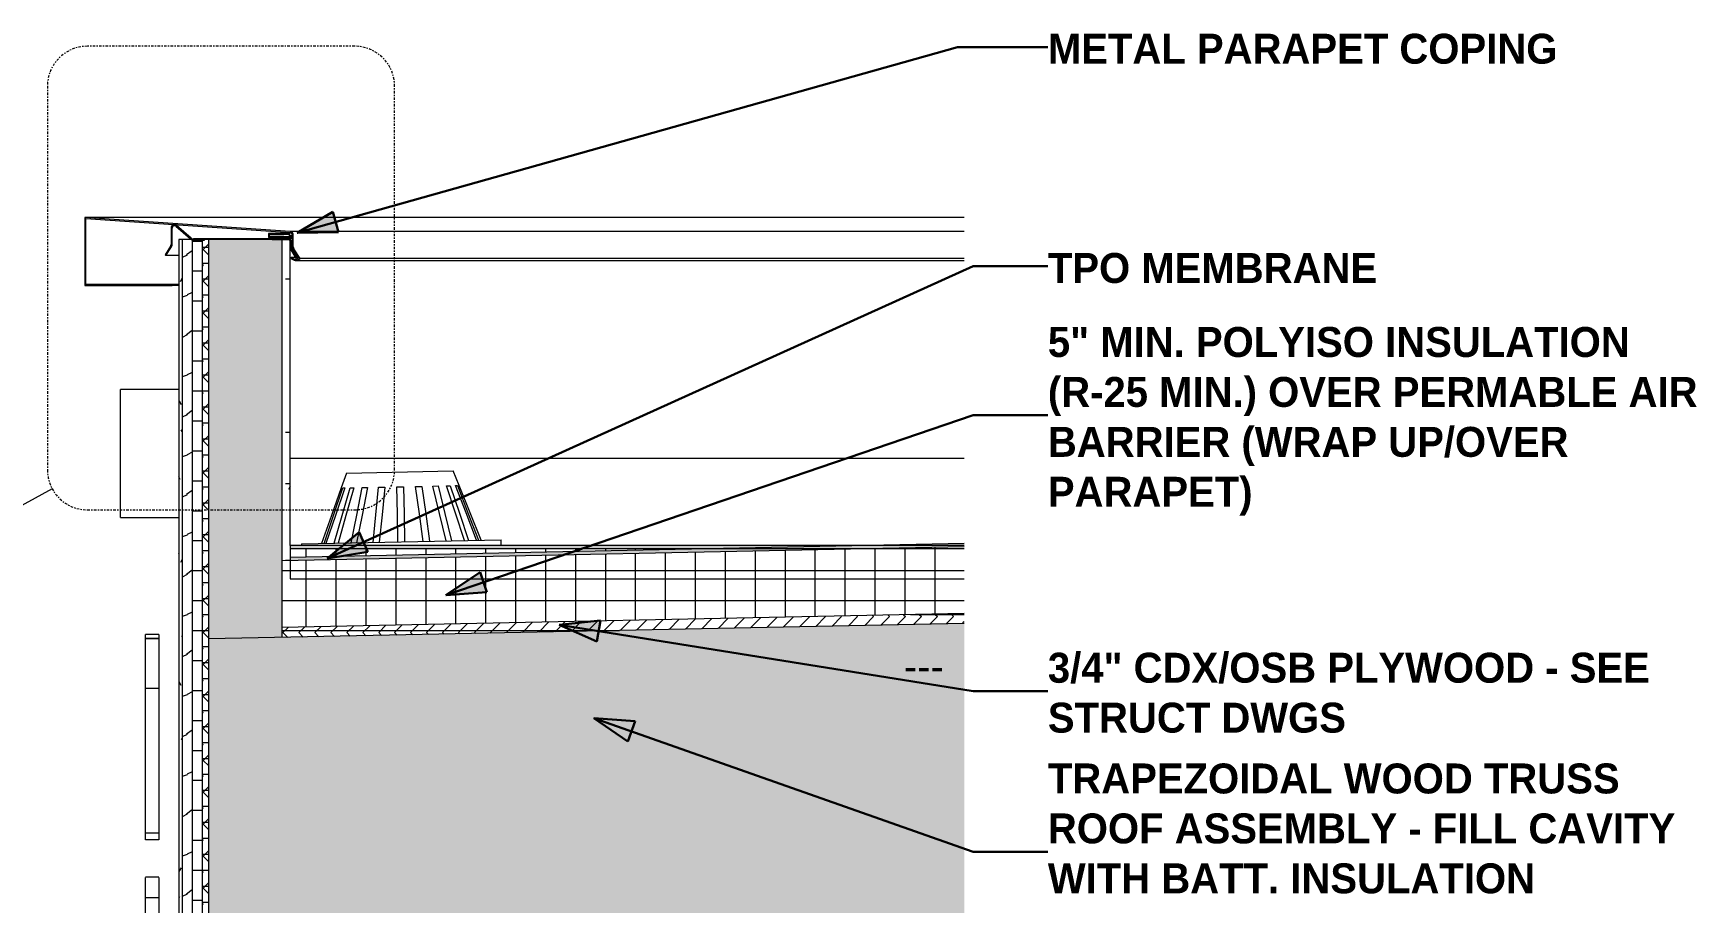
# Model space of a CAD drawing. Header units: inches. Extents: x -3960 to -3352, y -190 to 443.
# Drawn here: x -3871.2 to -3746.2, y 378.2 to 443.5 of the extents above; entities that cross this region are included whole.
import ezdxf

# ---------------------------------------------------------------- set-up
doc = ezdxf.new("R2010")
doc.units = ezdxf.units.IN
doc.header["$MEASUREMENT"] = 0
doc.linetypes.add('Dash Dot 3_16_', pattern=[0.3125, 0.1875, -0.0625, 0, -0.0625])
for name, color, linetype, lineweight in [('A-ANNO-SYMB', 150, 'Continuous', 9), ('A-ANNO-SYMB-1', 150, 'Dash Dot 3_16_', 9), ('A-GENM-1', 55, 'Continuous', 9), ('A-ROOF-1', 252, 'Continuous', 18), ('A-ROOF-3', 55, 'Continuous', 9), ('A-ROOF-4', 132, 'Continuous', 9), ('A-ROOF-PATT-1', 45, 'Continuous', 9), ('A-WALL-1', 55, 'Continuous', 9), ('A-WALL-5', 10, 'Continuous', 9), ('A-WALL-6', 113, 'Continuous', 9), ('A-WALL-PATT-2', 45, 'Continuous', 9), ('G-ANNO-TEXT', 231, 'Continuous', 30), ('G-ANNO-TEXT-1', 231, 'Continuous', 9), ('M-EQPM-1', 55, 'Continuous', 9)]:
    doc.layers.add(name, color=color, linetype=linetype, lineweight=lineweight)
doc.styles.add('Century Gothic', font='ufonts.com_century-gothic.ttf', dxfattribs={"height": 2.25})
doc.styles.add('Century Gothic_B', font='GOTHICB.TTF', dxfattribs={"height": 2.25})
pattern_1 = [(0, (-3769.654, 146.633), (0, 2.25), []), (90, (-3769.654, 146.633), (-2.25, 1e-16), [])]
pattern_2 = [(0, (-3769.654, 146.633), (0, 1.2), []), (315, (-3769.654, 146.633), (1.199253, 0), [1.696, -1.696]), (45, (-3769.654, 146.633), (1.199253, 0), [1.696, -1.696])]
pattern_3 = [(161.57, (-3769.534, 146.753), (-0.9603837, -0.00039918), [0, -6.83, 0.758, 0]), (18.43, (-3769.774, 146.753), (-0.9603837, 0.00039918), [0, -6.83, 0.758, 0]), (108.43, (-3769.534, 146.753), (0.47951018, -2.4005264), [2.276, -5.312]), (71.57, (-3769.774, 146.753), (0.47951018, 2.4005264), [2.276, -5.312])]

# ---------------------------------------------------------------- blocks, each defined once
blk = doc.blocks.new('Basic Wall _ EXT - FIBER CEMENT - SMALL - ___-2145929-WALL SECTION - RAMP - NORTH WALL')
at = {"layer": 'A-WALL-1'}
for p, q in [((-3801.21, 429.66), (-3867.29, 429.66)), ((-3860.41, 429.11), (-3860.56, 429.11)), ((-3859.34, 428.04), (-3859.28, 428)), ((-3853.2, 428.04), (-3858.3, 428.04)), ((-3851.97, 428.37), (-3853.4, 428.37)), ((-3852.33, 428.23), (-3851.71, 428.23)), ((-3851.71, 428.16), (-3852.33, 428.16)), ((-3851.71, 428.08), (-3852.02, 428.08)), ((-3851.71, 428.24), (-3851.93, 428.24)), ((-3851.75, 428.47), (-3851.92, 428.47)), ((-3801.21, 428.6), (-3851.85, 428.6)), ((-3851.71, 428.27), (-3851.85, 428.27)), ((-3860.22, 426.79), (-3861.19, 426.79)), ((-3851.45, 426.64), (-3851.78, 426.64)), ((-3851.44, 426.42), (-3801.21, 426.42)), ((-3851.23, 426.59), (-3851.42, 426.59)), ((-3851.25, 426.63), (-3851.35, 426.63)), ((-3801.21, 426.57), (-3851.11, 426.57)), ((-3860.22, 424.62), (-3860.73, 424.62)), ((-3860.22, 424.54), (-3860.73, 424.54))]:
    blk.add_line(p, q, dxfattribs=at)
at = {"layer": 'A-WALL-1', "flags": 128}
for points in [[(-3860.67, 429.09), (-3860.69, 429.07), (-3860.74, 429.03), (-3860.77, 428.98), (-3860.8, 428.92), (-3860.81, 428.86)], [(-3860.39, 429.05), (-3860.45, 429.09), (-3860.51, 429.11), (-3860.57, 429.11), (-3860.63, 429.1), (-3860.65, 429.09)], [(-3860.78, 427.45), (-3860.75, 427.51), (-3860.73, 427.57), (-3860.73, 427.63)], [(-3851.77, 427.83), (-3851.78, 427.89), (-3851.81, 427.95), (-3851.85, 428.01), (-3851.9, 428.05), (-3851.96, 428.07), (-3852.02, 428.08)], [(-3851.63, 428.35), (-3851.63, 428.41), (-3851.66, 428.47), (-3851.69, 428.52), (-3851.73, 428.56), (-3851.79, 428.59), (-3851.85, 428.6)], [(-3851.71, 427.44), (-3851.7, 427.38), (-3851.68, 427.32), (-3851.65, 427.26)], [(-3851.85, 427.33), (-3851.83, 427.28), (-3851.8, 427.22)], [(-3851.55, 426.44), (-3851.49, 426.42), (-3851.42, 426.42), (-3851.36, 426.43), (-3851.3, 426.45)]]:
    blk.add_lwpolyline(points, dxfattribs=at)
blk = doc.blocks.new('Basic Wall _ EXT - FIBER CEMENT - SMALL - ___-2145935-WALL SECTION - RAMP - NORTH WALL')
at = {"layer": 'A-WALL-5'}
h = blk.add_hatch(color=256, dxfattribs=at)
h.paths.add_polyline_path([(-3867.21, 424.54), (-3860.73, 424.54), (-3860.73, 424.62), (-3867.21, 424.62), (-3867.21, 429.58), (-3851.85, 428.52), (-3851.75, 428.47), (-3851.71, 428.35), (-3851.7, 427.39), (-3851.69, 427.35), (-3851.64, 427.24), (-3851.23, 426.59), (-3851.37, 426.51), (-3851.44, 426.5), (-3851.52, 426.51), (-3851.78, 426.64), (-3851.82, 426.57), (-3851.51, 426.43), (-3851.42, 426.42), (-3851.3, 426.45), (-3851.11, 426.57), (-3851.62, 427.37), (-3851.63, 427.44), (-3851.63, 428.37), (-3851.69, 428.52), (-3851.85, 428.6), (-3867.29, 429.66), (-3867.29, 424.54)], flags=0)
h.paths.add_polyline_path([(-3851.42, 426.59), (-3851.35, 426.63), (-3851.76, 427.33), (-3851.77, 427.39), (-3851.78, 427.85), (-3851.85, 428.01), (-3852.02, 428.08), (-3853.2, 428.07), (-3853.2, 428), (-3851.85, 428), (-3851.84, 427.3), (-3851.78, 427.19), (-3851.42, 426.6)], flags=0)
h.paths.add_polyline_path([(-3861.19, 426.79), (-3860.75, 427.52), (-3860.74, 427.57), (-3860.73, 427.63), (-3860.72, 428.87), (-3860.63, 429.02), (-3860.43, 428.98), (-3859.29, 428.01), (-3859.27, 428), (-3858.3, 428), (-3858.3, 428.04), (-3859.18, 428.05), (-3859.24, 428.07), (-3859.29, 428.1), (-3860.39, 429.05), (-3860.54, 429.11), (-3860.66, 429.09), (-3860.77, 429), (-3860.81, 428.86), (-3860.82, 427.56), (-3860.87, 427.45), (-3861.25, 426.84)], flags=0)
h.paths.add_polyline_path([(-3853.4, 428.16), (-3852.33, 428.16), (-3852.33, 428.23), (-3853.4, 428.23), (-3853.4, 428.37), (-3851.97, 428.39), (-3851.93, 428.24), (-3851.85, 428.27), (-3851.92, 428.47), (-3853.48, 428.44), (-3853.48, 428.16)], flags=0)
at = {"layer": 'A-WALL-1'}
for p, q in [((-3853.2, 428), (-3852.47, 428)), ((-3852.47, 428), (-3852.02, 428)), ((-3851.85, 427.83), (-3851.85, 427.39))]:
    blk.add_line(p, q, dxfattribs=at)
at = {"layer": 'A-WALL-6'}
for p, q in [((-3851.85, 428.6), (-3867.29, 429.66)), ((-3867.29, 429.66), (-3867.29, 424.54)), ((-3867.21, 424.62), (-3867.21, 429.58)), ((-3867.21, 429.58), (-3851.85, 428.52)), ((-3860.81, 428.86), (-3860.81, 427.63)), ((-3860.73, 427.63), (-3860.73, 428.86)), ((-3860.44, 428.99), (-3859.34, 428.04)), ((-3859.29, 428.1), (-3860.39, 429.05)), ((-3860.84, 427.5), (-3861.25, 426.84)), ((-3861.19, 426.79), (-3860.78, 427.45)), ((-3858.3, 428.04), (-3859.13, 428.04)), ((-3859.13, 427.96), (-3858.3, 427.96)), ((-3858.3, 427.96), (-3858.3, 428.04)), ((-3851.92, 428.47), (-3853.48, 428.44)), ((-3853.48, 428.44), (-3853.48, 428.16)), ((-3853.48, 428.16), (-3852.33, 428.16)), ((-3853.4, 428.37), (-3851.97, 428.39)), ((-3853.4, 428.23), (-3853.4, 428.37)), ((-3852.33, 428.23), (-3853.4, 428.23)), ((-3852.02, 428.08), (-3853.2, 428.08)), ((-3853.2, 428.08), (-3853.2, 428)), ((-3852.33, 428.16), (-3852.33, 428.23)), ((-3851.97, 428.39), (-3851.93, 428.24)), ((-3851.93, 428.24), (-3851.85, 428.27)), ((-3851.85, 428.27), (-3851.92, 428.47)), ((-3851.77, 427.39), (-3851.77, 427.83)), ((-3851.71, 428.35), (-3851.71, 427.44)), ((-3851.63, 427.44), (-3851.63, 428.35)), ((-3861.25, 426.84), (-3861.19, 426.79)), ((-3851.78, 426.64), (-3851.82, 426.57)), ((-3851.82, 426.57), (-3851.55, 426.44)), ((-3851.8, 427.22), (-3851.42, 426.59)), ((-3851.51, 426.51), (-3851.78, 426.64)), ((-3851.35, 426.63), (-3851.74, 427.26)), ((-3851.65, 427.26), (-3851.22, 426.6)), ((-3851.11, 426.57), (-3851.59, 427.3)), ((-3851.42, 426.59), (-3851.35, 426.63)), ((-3851.22, 426.6), (-3851.35, 426.52)), ((-3851.3, 426.45), (-3851.11, 426.57)), ((-3867.29, 424.54), (-3860.73, 424.54)), ((-3860.73, 424.62), (-3867.21, 424.62)), ((-3860.73, 424.54), (-3860.73, 424.62))]:
    blk.add_line(p, q, dxfattribs=at)
for centre, radius, start, end in [((-3860.56, 428.86), 0.25, 49.2771, 180), ((-3860.56, 428.86), 0.171, 49.2771, 180), ((-3861.06, 427.63), 0.25, 328.2381, 0), ((-3861.06, 427.63), 0.329, 328.2381, 0), ((-3859.13, 428.29), 0.329, 229.2771, 270), ((-3859.13, 428.29), 0.25, 229.2771, 270), ((-3852.02, 427.83), 0.25, 0, 90), ((-3852.02, 427.83), 0.171, 0, 90), ((-3851.88, 428.35), 0.25, 0, 83.0705), ((-3851.88, 428.35), 0.171, 0, 82.4457), ((-3851.38, 427.44), 0.329, 180, 212.826), ((-3851.38, 427.44), 0.25, 180, 212.826), ((-3851.52, 427.39), 0.329, 180, 211.4324), ((-3851.52, 427.39), 0.25, 180, 211.4324), ((-3851.44, 426.67), 0.25, 244.1745, 302.0105), ((-3851.44, 426.67), 0.171, 244.1745, 302.0105)]:
    blk.add_arc(centre, radius, start, end, dxfattribs=at)
blk = doc.blocks.new('Family1 - SCUPPER - east_west-2920097-WALL SECTION - RAMP - NORTH WALL')
at = {"layer": 'A-GENM-1'}
for p, q in [((-3864.6, 407.12), (-3864.6, 416.73)), ((-3860.22, 416.73), (-3864.6, 416.73)), ((-3864.6, 407.12), (-3860.22, 407.12))]:
    blk.add_line(p, q, dxfattribs=at)
blk = doc.blocks.new('22142613 - Roof Drains - Type A - 15_ Strainer - 8_ Drain-2082947-WALL SECTION - RAMP - NORTH WALL')
at = {"layer": 'M-EQPM-1'}
for p, q in [((-3847.62, 410.46), (-3848.02, 409.34)), ((-3847.62, 410.46), (-3839.62, 410.63)), ((-3839.17, 409.52), (-3839.62, 410.63)), ((-3848.02, 409.34), (-3848.02, 409.34)), ((-3847.9, 409.34), (-3847.75, 409.34)), ((-3847.36, 409.35), (-3847.08, 409.36)), ((-3846.44, 409.37), (-3846.04, 409.38)), ((-3845.23, 409.4), (-3844.75, 409.41)), ((-3845.23, 409.4), (-3845.23, 409.4)), ((-3843.84, 409.42), (-3843.34, 409.43)), ((-3842.43, 409.45), (-3841.96, 409.46)), ((-3841.15, 409.48), (-3840.74, 409.49)), ((-3840.11, 409.5), (-3839.83, 409.51)), ((-3839.43, 409.52), (-3839.29, 409.52)), ((-3839.17, 409.52), (-3839.17, 409.52)), ((-3851.01, 405.14), (-3836.01, 405.45)), ((-3851.01, 405.14), (-3851, 405.02)), ((-3836, 405.02), (-3836.01, 405.45))]:
    blk.add_line(p, q, dxfattribs=at)
at = {"layer": 'M-EQPM-1', "flags": 128}
for points in [[(-3848.02, 409.34), (-3848.76, 407.26), (-3849.51, 405.17)], [(-3849.31, 405.18), (-3848.61, 407.26), (-3847.9, 409.34)], [(-3847.75, 409.34), (-3848.46, 407.26), (-3849.17, 405.18)], [(-3848.55, 405.19), (-3847.96, 407.27), (-3847.36, 409.35)], [(-3847.08, 409.36), (-3847.67, 407.28), (-3848.26, 405.2)], [(-3847.28, 405.22), (-3846.86, 407.3), (-3846.44, 409.37)], [(-3846.04, 409.38), (-3846.46, 407.3), (-3846.88, 405.23)], [(-3845.63, 405.25), (-3845.43, 407.33), (-3845.23, 409.4)], [(-3844.75, 409.41), (-3844.95, 407.33), (-3845.16, 405.26)], [(-3843.76, 405.29), (-3843.8, 407.36), (-3843.84, 409.42)], [(-3843.34, 409.43), (-3843.3, 407.37), (-3843.26, 405.3)], [(-3841.86, 405.33), (-3842.15, 407.39), (-3842.43, 409.45)], [(-3841.96, 409.46), (-3841.67, 407.4), (-3841.39, 405.34)], [(-3840.13, 405.37), (-3840.64, 407.42), (-3841.15, 409.48)], [(-3840.74, 409.49), (-3840.24, 407.43), (-3839.73, 405.38)], [(-3838.75, 405.4), (-3839.43, 407.45), (-3840.11, 409.5)], [(-3839.83, 409.51), (-3839.14, 407.45), (-3838.46, 405.4)], [(-3837.85, 405.41), (-3838.64, 407.46), (-3839.43, 409.52)], [(-3839.29, 409.52), (-3838.5, 407.47), (-3837.7, 405.42)], [(-3837.51, 405.42), (-3838.34, 407.47), (-3839.17, 409.52)]]:
    blk.add_lwpolyline(points, dxfattribs=at)
blk = doc.blocks.new('Logo Signage - Logo Signage-2965665-WALL SECTION - RAMP - NORTH WALL')
at = {"layer": 'A-WALL-1'}
for p, q in [((-3861.72, 398.34), (-3862.72, 398.34)), ((-3861.72, 398.04), (-3862.72, 398.04)), ((-3861.72, 398.04), (-3862.72, 398.04)), ((-3862.72, 394.3), (-3862.72, 398.03)), ((-3862.72, 398.03), (-3861.72, 398.03)), ((-3861.72, 398.03), (-3861.72, 394.3)), ((-3862.72, 384.49), (-3862.72, 394.3)), ((-3862.72, 394.3), (-3861.72, 394.3)), ((-3861.72, 394.3), (-3861.72, 384.49)), ((-3862.72, 383.43), (-3862.72, 384.49)), ((-3861.72, 384.49), (-3861.72, 383.43)), ((-3862.72, 382.91), (-3862.72, 383.43)), ((-3862.72, 383.43), (-3861.72, 383.43)), ((-3861.72, 382.91), (-3862.72, 382.91)), ((-3861.72, 383.43), (-3861.72, 382.91)), ((-3861.72, 380.1), (-3862.72, 380.1)), ((-3861.72, 378.55), (-3862.72, 378.55)), ((-3862.72, 373.38), (-3861.72, 373.38)), ((-3862.72, 370.86), (-3861.72, 370.86))]:
    blk.add_line(p, q, dxfattribs=at)
for points in [[(-3862.72, 398.03), (-3862.72, 398.24), (-3862.72, 398.34), (-3862.72, 398.34)], [(-3862.72, 398.04), (-3862.72, 398.04), (-3862.72, 398.03), (-3862.72, 398.03)], [(-3862.72, 398.04), (-3862.72, 398.04), (-3862.72, 398.03), (-3862.72, 398.03)], [(-3861.72, 398.34), (-3861.72, 398.34), (-3861.72, 398.24), (-3861.72, 398.03)], [(-3861.72, 398.03), (-3861.72, 398.03), (-3861.72, 398.04), (-3861.72, 398.04)], [(-3861.72, 398.03), (-3861.72, 398.03), (-3861.72, 398.04), (-3861.72, 398.04)], [(-3862.72, 378.56), (-3862.72, 379.46), (-3862.72, 380.22), (-3862.72, 380.08)], [(-3861.72, 380.08), (-3861.72, 380.22), (-3861.72, 379.46), (-3861.72, 378.56)], [(-3862.72, 373.38), (-3862.72, 373.38), (-3862.72, 374.69), (-3862.72, 378.55)], [(-3861.72, 378.55), (-3861.72, 374.69), (-3861.72, 373.38), (-3861.72, 373.38)], [(-3862.72, 370.86), (-3862.72, 370.86), (-3862.72, 371.51), (-3862.72, 373.34)], [(-3861.72, 373.34), (-3861.72, 371.51), (-3861.72, 370.86), (-3861.72, 370.86)]]:
    blk.add_open_spline(points, degree=3, dxfattribs=at)
blk = doc.blocks.new('Section - Callout Head-565430-WALL SECTION - RAMP - NORTH WALL')
at = {"layer": 'A-ANNO-SYMB'}
for start, end in [(0, 180), (180, 0)]:
    blk.add_arc((-3894.72, 395.67), 6, start, end, dxfattribs=at)
at = {"layer": 'A-ANNO-SYMB', "insert": (-3805.75, 397.08), "char_height": 2.25, "width": 3.8632, "attachment_point": 1, "style": 'Century Gothic'}
blk.add_mtext('---', dxfattribs=at)

msp = doc.modelspace()

# ---------------------------------------------------------------- hatches: boundary and pattern name
at = {"layer": 'A-ROOF-1'}
for points in [[(-3851.84874, 403.87597), (-3801.2071, 404.91811), (-3801.2071, 405.16816), (-3851.84874, 404.12603)], [(-3843.13085, 404.76554), (-3820.77232, 404.76554), (-3808.62097, 405.0156), (-3851.84874, 405.0156), (-3851.84874, 404.76554), (-3845.22704, 404.76554)]]:
    msp.add_hatch(color=256, dxfattribs=at).paths.add_polyline_path(points, flags=0)
at = {"layer": 'A-ROOF-PATT-1'}
h = msp.add_hatch(dxfattribs=at)
h.set_pattern_fill('FP_7', color=256, style=0, pattern_type=2)
h.set_pattern_definition(pattern_1)
h.paths.add_polyline_path([(-3852.47374, 398.86205), (-3801.2071, 399.91705), (-3801.2071, 404.91811), (-3852.47374, 403.86311), (-3852.47374, 401.18223)], flags=0)
h = msp.add_hatch(dxfattribs=at)
h.set_pattern_fill('FP_7', color=256, style=0, pattern_type=2)
h.set_pattern_definition(pattern_1)
h.paths.add_polyline_path([(-3851.84874, 404.12603), (-3820.77232, 404.76554), (-3851.84874, 404.76554)], flags=0)
h = msp.add_hatch(dxfattribs=at)
h.set_pattern_fill('FP_5', color=256, style=0, pattern_type=2)
h.set_pattern_definition(pattern_3)
h.paths.add_polyline_path([(-3857.97374, 373.99998), (-3801.2071, 373.99998), (-3801.2071, 399.16689), (-3857.97374, 397.99871), (-3857.97374, 376.36262)], flags=0)
h = msp.add_hatch(dxfattribs=at)
h.set_pattern_fill('FP_4', color=256, style=0, pattern_type=2)
h.set_pattern_definition(pattern_2)
h.paths.add_polyline_path([(-3852.47374, 398.11189), (-3801.2071, 399.16689), (-3801.2071, 399.91705), (-3852.47374, 398.86205)], flags=0)
at = {"layer": 'A-WALL-PATT-2'}
h = msp.add_hatch(dxfattribs=at)
h.set_pattern_fill('FP_3', color=256, style=0, pattern_type=2)
h.set_pattern_definition([(0, (-3769.654, 146.633), (3.84, 0.96), [0.317, -2.563, 0.317, -2.563, -15.36]), (0, (-3769.654, 146.633), (3.84, 0.96), [-5.76, 0.317, -5.443, 0.317, -2.563, -6.72]), (0, (-3769.654, 146.633), (3.84, 0.96), [-14.4, 0.317, -1.603, 0.317, -4.483]), (120, (-3768.214, 147.113), (-2.7513844, 2.8455376), [0.317, -2.563, 0.317, -2.563, -15.36]), (120, (-3768.214, 147.113), (-2.7513844, 2.8455376), [-5.76, 0.317, -5.443, 0.317, -2.563, -6.72]), (120, (-3768.214, 147.113), (-2.7513844, 2.8455376), [-14.4, 0.317, -1.603, 0.317, -4.483]), (240, (-3767.734, 149.033), (-1.0886156, -3.8055376), [0.317, -2.563, 0.317, -2.563, -15.36]), (240, (-3767.734, 149.033), (-1.0886156, -3.8055376), [-5.76, 0.317, -5.443, 0.317, -2.563, -6.72]), (240, (-3767.734, 149.033), (-1.0886156, -3.8055376), [-14.4, 0.317, -1.603, 0.317, -4.483])])
h.paths.add_polyline_path([(-3860.22374, 349.5), (-3859.97374, 349.5), (-3859.97374, 428), (-3860.22374, 428), (-3860.22374, 351.54301)], flags=0)
h = msp.add_hatch(dxfattribs=at)
h.set_pattern_fill('FP_6', color=256, style=0, pattern_type=2)
h.set_pattern_definition([(216.87, (-3767.254, 152.633), (17.9999786, 12.000032), [3, -27]), (206.565, (-3763.654, 150.833), (-6.00027, -5.999812), [6.708, -6.708]), (198.435, (-3763.654, 147.833), (-12.000522, -5.9998), [3.795, -15.179])])
h.paths.add_polyline_path([(-3859.97374, 349.5), (-3859.22374, 349.5), (-3859.22374, 428), (-3859.97374, 428), (-3859.97374, 350.25403)], flags=0)
h = msp.add_hatch(dxfattribs=at)
h.set_pattern_fill('FP_7', color=256, style=0, pattern_type=2)
h.set_pattern_definition(pattern_1)
h.paths.add_polyline_path([(-3859.22374, 349.5), (-3858.47374, 349.5), (-3858.47374, 428), (-3859.22374, 428), (-3859.22374, 351.4375)], flags=0)
h = msp.add_hatch(dxfattribs=at)
h.set_pattern_fill('FP_4', color=256, style=0, pattern_type=2)
h.set_pattern_definition(pattern_2)
h.paths.add_polyline_path([(-3858.47374, 349.5), (-3857.97374, 349.5), (-3857.97374, 428), (-3858.47374, 428), (-3858.47374, 351.4375)], flags=0)
h = msp.add_hatch(dxfattribs=at)
h.set_pattern_fill('FP_5', color=256, style=0, pattern_type=2)
h.set_pattern_definition(pattern_3)
h.paths.add_polyline_path([(-3855.70798, 349.5), (-3852.47374, 349.5), (-3852.47374, 373.99998), (-3857.97374, 373.99998), (-3857.97374, 349.5)], flags=0)
h.paths.add_polyline_path([(-3857.97374, 397.99871), (-3852.47374, 398.11189), (-3852.47374, 428), (-3857.97374, 428), (-3857.97374, 398.11189)], flags=0)
h = msp.add_hatch(dxfattribs=at)
h.set_pattern_fill('FP_1', color=256, style=0, pattern_type=2)
h.set_pattern_definition([(0, (-3769.654, 146.633), (7.68, 1.92), [0.317, -5.443, 0.317, -5.443, -30.72]), (0, (-3769.654, 146.633), (7.68, 1.92), [-11.52, 0.317, -11.203, 0.317, -5.443, -13.44]), (0, (-3769.654, 146.633), (7.68, 1.92), [-28.8, 0.317, -3.523, 0.317, -9.283]), (120, (-3766.774, 147.593), (-5.502769, 5.691075), [0.317, -5.443, 0.317, -5.443, -30.72]), (120, (-3766.774, 147.593), (-5.502769, 5.691075), [-11.52, 0.317, -11.203, 0.317, -5.443, -13.44]), (120, (-3766.774, 147.593), (-5.502769, 5.691075), [-28.8, 0.317, -3.523, 0.317, -9.283]), (240, (-3765.814, 151.433), (-2.177231, -7.611075), [0.317, -5.443, 0.317, -5.443, -30.72]), (240, (-3765.814, 151.433), (-2.177231, -7.611075), [-11.52, 0.317, -11.203, 0.317, -5.443, -13.44]), (240, (-3765.814, 151.433), (-2.177231, -7.611075), [-28.8, 0.317, -3.523, 0.317, -9.283])])
h.paths.add_polyline_path([(-3852.47374, 349.5), (-3851.84874, 349.5), (-3851.84874, 373.49998), (-3852.47374, 373.49914), (-3852.47374, 351.54301)], flags=0)
h.paths.add_polyline_path([(-3852.47374, 403.86311), (-3851.84874, 403.87597), (-3851.84874, 428), (-3852.47374, 428), (-3852.47374, 403.87154)], flags=0)
at = {"layer": 'G-ANNO-TEXT'}
for points in [[(-3851.33464, 428.50421), (-3848.22905, 428.54219), (-3848.66411, 430.0899)], [(-3849.08077, 404.04396), (-3846.01596, 404.54705), (-3846.67811, 406.01205)], [(-3840.16986, 401.29988), (-3837.07089, 401.50626), (-3837.58927, 403.02809)], [(-3831.64227, 399.06832), (-3828.80706, 397.80034), (-3828.55291, 399.38782)], [(-3829.04656, 392.05441), (-3826.48365, 390.30008), (-3825.94985, 391.81657)]]:
    msp.add_hatch(color=256, dxfattribs=at).paths.add_polyline_path(points, flags=0)

# ---------------------------------------------------------------- linework, layer by layer
at = {"layer": 'A-ANNO-SYMB'}
msp.add_line((-3869.73003, 409.26244), (-3889.44893, 398.53908), dxfattribs=at)
at = {"layer": 'A-ANNO-SYMB-1'}
for p, q in [((-3847.00874, 442.51646), (-3867.09453, 442.51646)), ((-3870.09453, 439.51646), (-3870.09453, 410.69566)), ((-3844.00874, 410.69566), (-3844.00874, 439.51646)), ((-3867.09453, 407.69566), (-3847.00874, 407.69566))]:
    msp.add_line(p, q, dxfattribs=at)
for centre, start, end in [((-3867.09453, 439.51646), 90, 180), ((-3847.00874, 439.51646), 0, 90), ((-3867.09453, 410.69566), 180, 270), ((-3847.00874, 410.69566), 270, 0)]:
    msp.add_arc(centre, 3, start, end, dxfattribs=at)
at = {"layer": 'A-ROOF-3'}
msp.add_line((-3851.84874, 411.58012), (-3801.2071, 411.58012), dxfattribs=at)
at = {"layer": 'A-ROOF-4'}
for p, q in [((-3801.2071, 405.16816), (-3851.84874, 404.12603)), ((-3801.2071, 405.0156), (-3851.84874, 405.0156)), ((-3851.84874, 405.0156), (-3851.84874, 402.51297)), ((-3801.2071, 404.91811), (-3852.47374, 403.86311)), ((-3852.47374, 403.86311), (-3852.47374, 398.11189)), ((-3801.2071, 404.76554), (-3851.84874, 404.76554)), ((-3851.84874, 402.51297), (-3801.2071, 402.51297)), ((-3801.2071, 399.16689), (-3857.97374, 397.99871)), ((-3801.2071, 399.91705), (-3852.47374, 398.86205))]:
    msp.add_line(p, q, dxfattribs=at)
at = {"layer": 'A-WALL-6'}
for p, q in [((-3851.84874, 428), (-3860.22374, 428)), ((-3860.22374, 428), (-3860.22374, 348.5)), ((-3859.97374, 428), (-3859.97374, 348.5)), ((-3859.22374, 428), (-3859.22374, 348.5)), ((-3858.47374, 428), (-3858.47374, 348.5)), ((-3857.97374, 348.5), (-3857.97374, 428)), ((-3852.47374, 428), (-3852.47374, 403.86311)), ((-3851.84874, 405.0156), (-3851.84874, 428))]:
    msp.add_line(p, q, dxfattribs=at)
at = {"layer": 'G-ANNO-TEXT'}
for p, q in [((-3851.33464, 428.50421), (-3801.70961, 442.4537)), ((-3801.70961, 442.4537), (-3794.93065, 442.4537)), ((-3848.66411, 430.0899), (-3851.33464, 428.50421)), ((-3848.22905, 428.54219), (-3848.66411, 430.0899)), ((-3851.33464, 428.50421), (-3848.22905, 428.54219)), ((-3849.08077, 404.04396), (-3800.53649, 425.98502)), ((-3800.53649, 425.98502), (-3794.93065, 425.98502)), ((-3840.16986, 401.29988), (-3800.53649, 414.79997)), ((-3800.53649, 414.79997), (-3794.93065, 414.79997)), ((-3846.67811, 406.01205), (-3849.08077, 404.04396)), ((-3846.01596, 404.54705), (-3846.67811, 406.01205)), ((-3849.08077, 404.04396), (-3846.01596, 404.54705)), ((-3837.58927, 403.02809), (-3840.16986, 401.29988)), ((-3837.07089, 401.50626), (-3837.58927, 403.02809)), ((-3840.16986, 401.29988), (-3837.07089, 401.50626)), ((-3828.55291, 399.38782), (-3831.64227, 399.06832)), ((-3831.64227, 399.06832), (-3828.80706, 397.80034)), ((-3831.64227, 399.06832), (-3800.53649, 394.08849)), ((-3828.80706, 397.80034), (-3828.55291, 399.38782)), ((-3800.53649, 394.08849), (-3794.93065, 394.08849)), ((-3829.04656, 392.05441), (-3826.48365, 390.30008)), ((-3825.94985, 391.81657), (-3829.04656, 392.05441)), ((-3829.04656, 392.05441), (-3800.53649, 382.01888)), ((-3826.48365, 390.30008), (-3825.94985, 391.81657)), ((-3800.53649, 382.01888), (-3794.93065, 382.01888))]:
    msp.add_line(p, q, dxfattribs=at)

# ---------------------------------------------------------------- block references
at = {"layer": 'A-ANNO-SYMB'}
msp.add_blockref('Section - Callout Head-565430-WALL SECTION - RAMP - NORTH WALL', (0, 0), dxfattribs=at)
at = {"layer": 'A-GENM-1'}
msp.add_blockref('Family1 - SCUPPER - east_west-2920097-WALL SECTION - RAMP - NORTH WALL', (0, 0), dxfattribs=at)
at = {"layer": 'A-WALL-1'}
for name in ['Basic Wall _ EXT - FIBER CEMENT - SMALL - ___-2145929-WALL SECTION - RAMP - NORTH WALL', 'Basic Wall _ EXT - FIBER CEMENT - SMALL - ___-2145935-WALL SECTION - RAMP - NORTH WALL', 'Logo Signage - Logo Signage-2965665-WALL SECTION - RAMP - NORTH WALL']:
    msp.add_blockref(name, (0, 0), dxfattribs=at)
at = {"layer": 'M-EQPM-1'}
msp.add_blockref('22142613 - Roof Drains - Type A - 15_ Strainer - 8_ Drain-2082947-WALL SECTION - RAMP - NORTH WALL', (0, 0), dxfattribs=at)

# ---------------------------------------------------------------- texts
at = {"layer": 'G-ANNO-TEXT-1', "char_height": 2.25, "attachment_point": 1, "style": 'Century Gothic_B'}
for s, insert, width in [('METAL PARAPET COPING', (-3794.93065, 443.4543), 45.52575), ('TPO MEMBRANE', (-3794.93065, 426.98561), 29.46675), ('5" MIN. POLYISO INSULATION', (-3794.93065, 421.42733), 52.94925), ('(R-25 MIN.) OVER PERMABLE AIR', (-3794.93065, 417.67733), 59.2365), ('BARRIER (WRAP UP/OVER', (-3794.93065, 413.92733), 46.2075), ('PARAPET)', (-3794.93065, 410.17733), 17.49825), ('3/4" CDX/OSB PLYWOOD - SEE', (-3794.93065, 396.96467), 56.2065), ('STRUCT DWGS', (-3794.93065, 393.21467), 25.6035), ('TRAPEZOIDAL WOOD TRUSS', (-3794.93065, 388.64624), 49.8435), ('ROOF ASSEMBLY - FILL CAVITY', (-3794.93065, 384.89624), 55.22175), ('WITH BATT. INSULATION', (-3794.93065, 381.14624), 42.117)]:
    msp.add_mtext(s, dxfattribs=dict(at, insert=insert, width=width))

doc.saveas('drawing.dxf')
